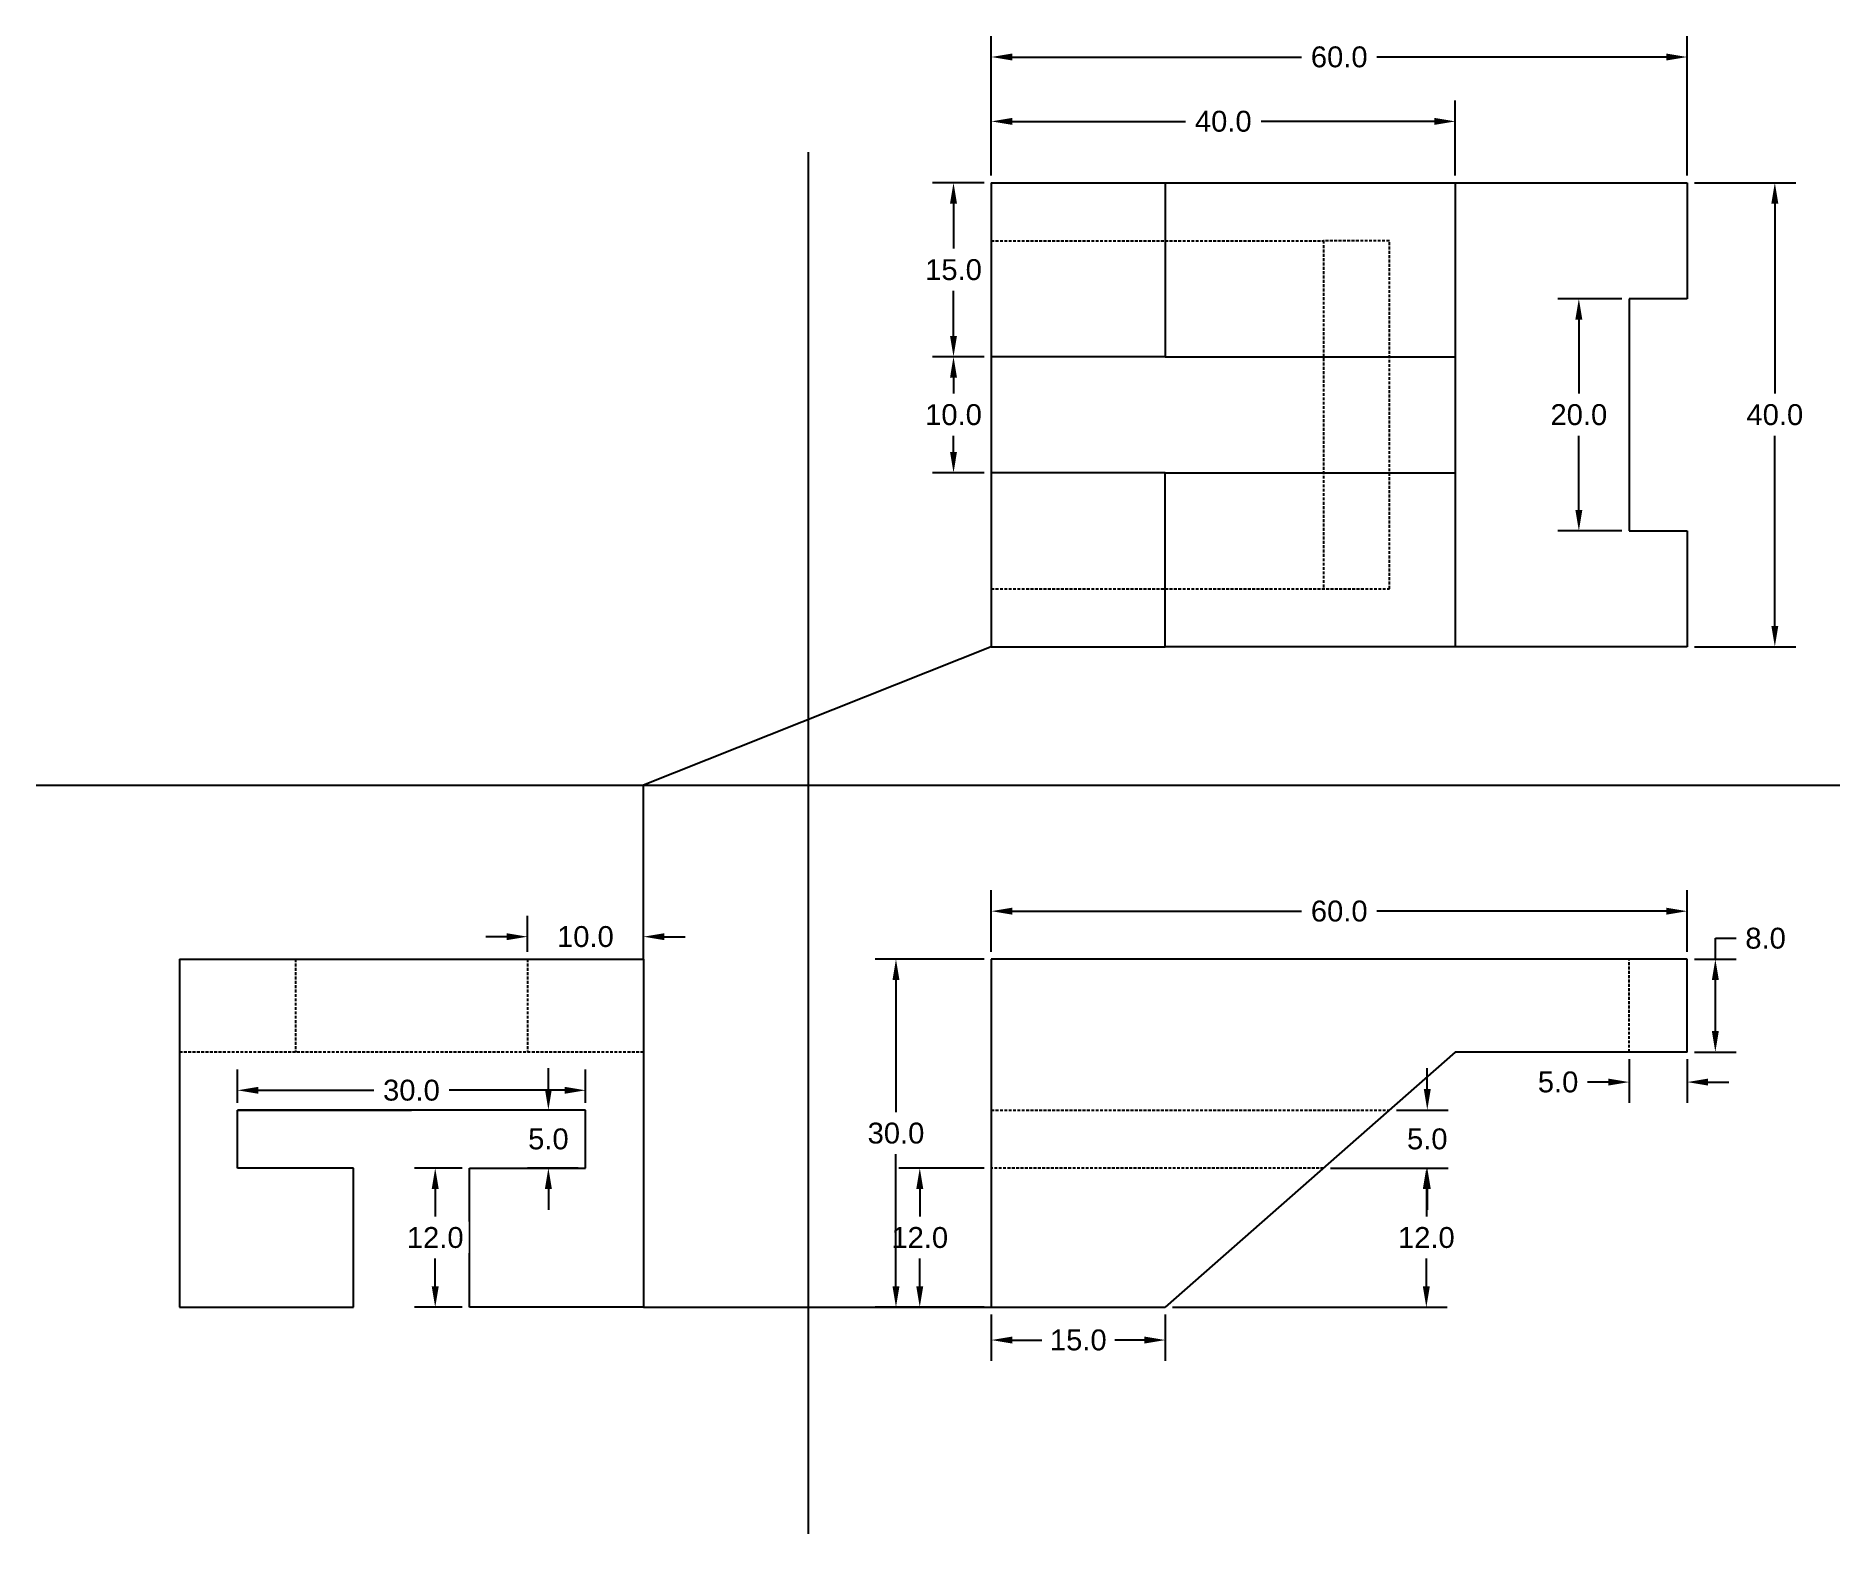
# Model space of a CAD drawing. Header units: inches. Extents: x 13 to 168, y -2 to 127.
import ezdxf

# ---------------------------------------------------------------- set-up
doc = ezdxf.new("R2010")
doc.units = ezdxf.units.IN
doc.header["$MEASUREMENT"] = 0
doc.linetypes.add('HIDDEN', pattern=[0.375, 0.25, -0.125])
for name, color, linetype in [('dymention', 1, 'Continuous'), ('hidden line', 2, 'HIDDEN'), ('separation', 5, 'Continuous')]:
    doc.layers.add(name, color=color, linetype=linetype)
doc.styles.get("Standard").update_dxf_attribs({"font": 'arial.ttf'})
doc.dimstyles.get("Standard").update_dxf_attribs({"dimscale": 10, "dimtxt": 0.18, "dimasz": 0.18, "dimexe": 0.18, "dimexo": 0.0625, "dimgap": 0.09, "dimtad": 0, "dimtih": 1, "dimtoh": 1, "dimdec": 1, "dimzin": 0, "dimdsep": 46, "dimtxsty": 'Standard', "dimcen": 0.09, "dimclrt": 4, "dimadec": 0, "dimazin": 0, "dimtfac": 1, "dimtdec": 1, "dimtofl": 0, "dimtmove": 0, "dimatfit": 3, "dimfxl": 1, "dimtfill": 1, "dimtfillclr": 256, "dimtolj": 1, "dimtzin": 0, "dimarcsym": 0})

# ---------------------------------------------------------------- blocks, each defined once
blk = doc.blocks.new('*D1')
at = {"layer": 'Defpoints', "color": 0, "transparency": 16777216}
for p in [(47, 29.7), (49.95, 29.7), (49.95, 17.7)]:
    blk.add_point(p, dxfattribs=at)
at = {"layer": 'dymention', "color": 0, "lineweight": -2, "transparency": 16777216}
for p, q in [((49.33, 29.7), (45.2, 29.7)), ((47, 27.9), (47, 25.52)), ((47, 19.5), (47, 21.89)), ((49.33, 17.7), (45.2, 17.7))]:
    blk.add_line(p, q, dxfattribs=at)
at = {"layer": 'dymention', "color": 0, "transparency": 16777216}
for points in [[(46.7, 27.9), (47.3, 27.9), (47, 29.7)], [(46.7, 19.5), (47.3, 19.5), (47, 17.7)]]:
    blk.add_solid(points, dxfattribs=at)
at = {"layer": 'dymention', "color": 4, "transparency": 16777216, "insert": (47, 23.7), "char_height": 1.8, "attachment_point": 5, "bg_fill": 3, "box_fill_scale": 1.25, "bg_fill_color": 256, "bg_fill_true_color": 13158600, "bg_fill_transparency": 0}
blk.add_mtext('\\A1;12.0', dxfattribs=at)
blk = doc.blocks.new('*D3')
at = {"layer": 'Defpoints', "color": 0, "transparency": 16777216}
for p in [(88.78, 29.7), (94.95, 29.7), (94.95, 17.7)]:
    blk.add_point(p, dxfattribs=at)
at = {"layer": 'dymention', "color": 0, "lineweight": -2, "transparency": 16777216}
for p, q in [((94.33, 29.7), (86.98, 29.7)), ((88.78, 27.9), (88.78, 25.52)), ((88.78, 19.5), (88.78, 21.89)), ((94.33, 17.7), (86.98, 17.7))]:
    blk.add_line(p, q, dxfattribs=at)
at = {"layer": 'dymention', "color": 0, "transparency": 16777216}
for points in [[(88.48, 27.9), (89.08, 27.9), (88.78, 29.7)], [(88.48, 19.5), (89.08, 19.5), (88.78, 17.7)]]:
    blk.add_solid(points, dxfattribs=at)
at = {"layer": 'dymention', "color": 4, "transparency": 16777216, "insert": (88.78, 23.7), "char_height": 1.8, "attachment_point": 5, "bg_fill": 3, "box_fill_scale": 1.25, "bg_fill_color": 256, "bg_fill_true_color": 13158600, "bg_fill_transparency": 0}
blk.add_mtext('\\A1;12.0', dxfattribs=at)
blk = doc.blocks.new('*D4')
at = {"layer": 'Defpoints', "color": 0, "transparency": 16777216}
for p in [(86.73, 47.7), (94.95, 47.7), (94.95, 17.7)]:
    blk.add_point(p, dxfattribs=at)
at = {"layer": 'dymention', "color": 0, "lineweight": -2, "transparency": 16777216}
for p, q in [((94.33, 47.7), (84.93, 47.7)), ((86.73, 45.9), (86.73, 34.52)), ((86.73, 19.5), (86.73, 30.89)), ((94.33, 17.7), (84.93, 17.7))]:
    blk.add_line(p, q, dxfattribs=at)
at = {"layer": 'dymention', "color": 0, "transparency": 16777216}
for points in [[(86.43, 45.9), (87.03, 45.9), (86.73, 47.7)], [(86.43, 19.5), (87.03, 19.5), (86.73, 17.7)]]:
    blk.add_solid(points, dxfattribs=at)
at = {"layer": 'dymention', "color": 4, "transparency": 16777216, "insert": (86.73, 32.7), "char_height": 1.8, "attachment_point": 5, "bg_fill": 3, "box_fill_scale": 1.25, "bg_fill_color": 256, "bg_fill_true_color": 13158600, "bg_fill_transparency": 0}
blk.add_mtext('\\A1;30.0', dxfattribs=at)
blk = doc.blocks.new('*D5')
at = {"layer": 'Defpoints', "color": 0, "transparency": 16777216}
for p in [(94.95, 51.84), (94.95, 47.7), (154.95, 47.7)]:
    blk.add_point(p, dxfattribs=at)
at = {"layer": 'dymention', "color": 0, "lineweight": -2, "transparency": 16777216}
for p, q in [((94.95, 48.33), (94.95, 53.64)), ((154.95, 48.33), (154.95, 53.64)), ((96.75, 51.84), (121.71, 51.84)), ((153.15, 51.84), (128.19, 51.84))]:
    blk.add_line(p, q, dxfattribs=at)
at = {"layer": 'dymention', "color": 0, "transparency": 16777216}
for points in [[(96.75, 52.14), (96.75, 51.54), (94.95, 51.84)], [(153.15, 52.14), (153.15, 51.54), (154.95, 51.84)]]:
    blk.add_solid(points, dxfattribs=at)
at = {"layer": 'dymention', "color": 4, "transparency": 16777216, "insert": (124.95, 51.84), "char_height": 1.8, "attachment_point": 5, "bg_fill": 3, "box_fill_scale": 1.25, "bg_fill_color": 256, "bg_fill_true_color": 13158600, "bg_fill_transparency": 0}
blk.add_mtext('\\A1;60.0', dxfattribs=at)
blk = doc.blocks.new('*D6')
at = {"layer": 'Defpoints', "color": 0, "transparency": 16777216}
for p in [(154.95, 47.7), (157.38, 47.7), (154.95, 39.7)]:
    blk.add_point(p, dxfattribs=at)
at = {"layer": 'dymention', "color": 0, "lineweight": -2, "transparency": 16777216}
for p, q in [((157.38, 47.7), (157.38, 49.5)), ((157.38, 49.5), (159.18, 49.5)), ((155.58, 47.7), (159.18, 47.7)), ((157.38, 41.5), (157.38, 45.9)), ((155.58, 39.7), (159.18, 39.7))]:
    blk.add_line(p, q, dxfattribs=at)
at = {"layer": 'dymention', "color": 0, "transparency": 16777216}
for points in [[(157.08, 45.9), (157.68, 45.9), (157.38, 47.7)], [(157.08, 41.5), (157.68, 41.5), (157.38, 39.7)]]:
    blk.add_solid(points, dxfattribs=at)
at = {"layer": 'dymention', "color": 4, "transparency": 16777216, "insert": (161.71, 49.5), "char_height": 1.8, "attachment_point": 5, "bg_fill": 3, "box_fill_scale": 1.25, "bg_fill_color": 256, "bg_fill_true_color": 13158600, "bg_fill_transparency": 0}
blk.add_mtext('\\A1;8.0', dxfattribs=at)
blk = doc.blocks.new('*D7')
at = {"layer": 'Defpoints', "color": 0, "transparency": 16777216}
for p in [(129.27, 34.7), (123.59, 29.7), (132.54, 29.7)]:
    blk.add_point(p, dxfattribs=at)
at = {"layer": 'dymention', "color": 0, "lineweight": -2, "transparency": 16777216}
for p, q in [((132.54, 36.5), (132.54, 38.3)), ((129.9, 34.7), (134.34, 34.7)), ((124.21, 29.7), (134.34, 29.7)), ((132.54, 27.9), (132.54, 26.1))]:
    blk.add_line(p, q, dxfattribs=at)
at = {"layer": 'dymention', "color": 0, "transparency": 16777216}
for points in [[(132.24, 36.5), (132.84, 36.5), (132.54, 34.7)], [(132.24, 27.9), (132.84, 27.9), (132.54, 29.7)]]:
    blk.add_solid(points, dxfattribs=at)
at = {"layer": 'dymention', "color": 4, "transparency": 16777216, "insert": (132.54, 32.2), "char_height": 1.8, "attachment_point": 5, "bg_fill": 3, "box_fill_scale": 1.25, "bg_fill_color": 256, "bg_fill_true_color": 13158600, "bg_fill_transparency": 0}
blk.add_mtext('\\A1;5.0', dxfattribs=at)
blk = doc.blocks.new('*D8')
at = {"layer": 'Defpoints', "color": 0, "transparency": 16777216}
for p in [(123.59, 29.7), (132.46, 29.7), (109.95, 17.7)]:
    blk.add_point(p, dxfattribs=at)
at = {"layer": 'dymention', "color": 0, "lineweight": -2, "transparency": 16777216}
for p, q in [((124.21, 29.7), (134.26, 29.7)), ((132.46, 27.9), (132.46, 25.52)), ((132.46, 19.5), (132.46, 21.89)), ((110.58, 17.7), (134.26, 17.7))]:
    blk.add_line(p, q, dxfattribs=at)
at = {"layer": 'dymention', "color": 0, "transparency": 16777216}
for points in [[(132.16, 27.9), (132.76, 27.9), (132.46, 29.7)], [(132.16, 19.5), (132.76, 19.5), (132.46, 17.7)]]:
    blk.add_solid(points, dxfattribs=at)
at = {"layer": 'dymention', "color": 4, "transparency": 16777216, "insert": (132.46, 23.7), "char_height": 1.8, "attachment_point": 5, "bg_fill": 3, "box_fill_scale": 1.25, "bg_fill_color": 256, "bg_fill_true_color": 13158600, "bg_fill_transparency": 0}
blk.add_mtext('\\A1;12.0', dxfattribs=at)
blk = doc.blocks.new('*D9')
at = {"layer": 'Defpoints', "color": 0, "transparency": 16777216}
for p in [(29.95, 36.4), (29.95, 34.7), (59.95, 34.7)]:
    blk.add_point(p, dxfattribs=at)
at = {"layer": 'dymention', "color": 0, "lineweight": -2, "transparency": 16777216}
for p, q in [((29.95, 35.33), (29.95, 38.2)), ((59.95, 35.33), (59.95, 38.2)), ((31.75, 36.4), (41.72, 36.4)), ((58.15, 36.4), (48.19, 36.4))]:
    blk.add_line(p, q, dxfattribs=at)
at = {"layer": 'dymention', "color": 0, "transparency": 16777216}
for points in [[(31.75, 36.7), (31.75, 36.1), (29.95, 36.4)], [(58.15, 36.7), (58.15, 36.1), (59.95, 36.4)]]:
    blk.add_solid(points, dxfattribs=at)
at = {"layer": 'dymention', "color": 4, "transparency": 16777216, "insert": (44.95, 36.4), "char_height": 1.8, "attachment_point": 5, "bg_fill": 3, "box_fill_scale": 1.25, "bg_fill_color": 256, "bg_fill_true_color": 13158600, "bg_fill_transparency": 0}
blk.add_mtext('\\A1;30.0', dxfattribs=at)
blk = doc.blocks.new('*D10')
at = {"layer": 'Defpoints', "color": 0, "transparency": 16777216}
for p in [(54.95, 49.64), (54.95, 47.7), (64.95, 47.7)]:
    blk.add_point(p, dxfattribs=at)
at = {"layer": 'dymention', "color": 0, "lineweight": -2, "transparency": 16777216}
for p, q in [((54.95, 48.33), (54.95, 51.44)), ((64.95, 48.33), (64.95, 51.44)), ((53.15, 49.64), (51.35, 49.64)), ((66.75, 49.64), (68.55, 49.64))]:
    blk.add_line(p, q, dxfattribs=at)
at = {"layer": 'dymention', "color": 0, "transparency": 16777216}
for points in [[(53.15, 49.94), (53.15, 49.34), (54.95, 49.64)], [(66.75, 49.94), (66.75, 49.34), (64.95, 49.64)]]:
    blk.add_solid(points, dxfattribs=at)
at = {"layer": 'dymention', "color": 4, "transparency": 16777216, "insert": (59.95, 49.64), "char_height": 1.8, "attachment_point": 5, "bg_fill": 3, "box_fill_scale": 1.25, "bg_fill_color": 256, "bg_fill_true_color": 13158600, "bg_fill_transparency": 0}
blk.add_mtext('\\A1;10.0', dxfattribs=at)
blk = doc.blocks.new('*D13')
at = {"layer": 'Defpoints', "color": 0, "transparency": 16777216}
for p in [(149.95, 39.7), (154.95, 39.7), (149.95, 37.11)]:
    blk.add_point(p, dxfattribs=at)
at = {"layer": 'dymention', "color": 0, "lineweight": -2, "transparency": 16777216}
for p, q in [((149.95, 39.08), (149.95, 35.31)), ((154.95, 39.08), (154.95, 35.31)), ((148.15, 37.11), (146.35, 37.11)), ((156.75, 37.11), (158.55, 37.11))]:
    blk.add_line(p, q, dxfattribs=at)
at = {"layer": 'dymention', "color": 0, "transparency": 16777216}
for points in [[(148.15, 37.41), (148.15, 36.81), (149.95, 37.11)], [(156.75, 37.41), (156.75, 36.81), (154.95, 37.11)]]:
    blk.add_solid(points, dxfattribs=at)
at = {"layer": 'dymention', "color": 4, "transparency": 16777216, "insert": (143.82, 37.11), "char_height": 1.8, "attachment_point": 5, "bg_fill": 3, "box_fill_scale": 1.25, "bg_fill_color": 256, "bg_fill_true_color": 13158600, "bg_fill_transparency": 0}
blk.add_mtext('\\A1;5.0', dxfattribs=at)
blk = doc.blocks.new('*D14')
at = {"layer": 'Defpoints', "color": 0, "transparency": 16777216}
for p in [(56.76, 34.7), (59.95, 34.7), (59.95, 29.7)]:
    blk.add_point(p, dxfattribs=at)
at = {"layer": 'dymention', "color": 0, "lineweight": -2, "transparency": 16777216}
for p, q in [((56.76, 36.5), (56.76, 38.3)), ((59.33, 34.7), (54.96, 34.7)), ((59.33, 29.7), (54.96, 29.7)), ((56.76, 27.9), (56.76, 26.1))]:
    blk.add_line(p, q, dxfattribs=at)
at = {"layer": 'dymention', "color": 0, "transparency": 16777216}
for points in [[(56.46, 36.5), (57.06, 36.5), (56.76, 34.7)], [(56.46, 27.9), (57.06, 27.9), (56.76, 29.7)]]:
    blk.add_solid(points, dxfattribs=at)
at = {"layer": 'dymention', "color": 4, "transparency": 16777216, "insert": (56.76, 32.2), "char_height": 1.8, "attachment_point": 5, "bg_fill": 3, "box_fill_scale": 1.25, "bg_fill_color": 256, "bg_fill_true_color": 13158600, "bg_fill_transparency": 0}
blk.add_mtext('\\A1;5.0', dxfattribs=at)
blk = doc.blocks.new('*D15')
at = {"layer": 'Defpoints', "color": 0, "transparency": 16777216}
for p in [(94.95, 17.7), (109.95, 17.7), (94.95, 14.87)]:
    blk.add_point(p, dxfattribs=at)
at = {"layer": 'dymention', "color": 0, "lineweight": -2, "transparency": 16777216}
for p, q in [((94.95, 17.08), (94.95, 13.07)), ((109.95, 17.08), (109.95, 13.07)), ((96.75, 14.87), (99.3, 14.87)), ((108.15, 14.87), (105.6, 14.87))]:
    blk.add_line(p, q, dxfattribs=at)
at = {"layer": 'dymention', "color": 0, "transparency": 16777216}
for points in [[(96.75, 15.17), (96.75, 14.57), (94.95, 14.87)], [(108.15, 15.17), (108.15, 14.57), (109.95, 14.87)]]:
    blk.add_solid(points, dxfattribs=at)
at = {"layer": 'dymention', "color": 4, "transparency": 16777216, "insert": (102.45, 14.87), "char_height": 1.8, "attachment_point": 5, "bg_fill": 3, "box_fill_scale": 1.25, "bg_fill_color": 256, "bg_fill_true_color": 13158600, "bg_fill_transparency": 0}
blk.add_mtext('\\A1;15.0', dxfattribs=at)
blk = doc.blocks.new('*D18')
at = {"layer": 'Defpoints', "color": 0, "transparency": 16777216}
for p in [(94.95, 114.63), (91.69, 99.63), (94.95, 99.63)]:
    blk.add_point(p, dxfattribs=at)
at = {"layer": 'dymention', "color": 0, "lineweight": -2, "transparency": 16777216}
for p, q in [((94.33, 114.63), (89.89, 114.63)), ((91.69, 112.83), (91.69, 108.95)), ((91.69, 101.43), (91.69, 105.31)), ((94.33, 99.63), (89.89, 99.63))]:
    blk.add_line(p, q, dxfattribs=at)
at = {"layer": 'dymention', "color": 0, "transparency": 16777216}
for points in [[(91.39, 112.83), (91.99, 112.83), (91.69, 114.63)], [(91.39, 101.43), (91.99, 101.43), (91.69, 99.63)]]:
    blk.add_solid(points, dxfattribs=at)
at = {"layer": 'dymention', "color": 4, "transparency": 16777216, "insert": (91.69, 107.13), "char_height": 1.8, "attachment_point": 5, "bg_fill": 3, "box_fill_scale": 1.25, "bg_fill_color": 256, "bg_fill_true_color": 13158600, "bg_fill_transparency": 0}
blk.add_mtext('\\A1;15.0', dxfattribs=at)
blk = doc.blocks.new('*D19')
at = {"layer": 'Defpoints', "color": 0, "transparency": 16777216}
for p in [(94.95, 99.63), (91.69, 89.63), (94.95, 89.63)]:
    blk.add_point(p, dxfattribs=at)
at = {"layer": 'dymention', "color": 0, "lineweight": -2, "transparency": 16777216}
for p, q in [((94.33, 99.63), (89.89, 99.63)), ((91.69, 97.83), (91.69, 96.45)), ((91.69, 91.43), (91.69, 92.81)), ((94.33, 89.63), (89.89, 89.63))]:
    blk.add_line(p, q, dxfattribs=at)
at = {"layer": 'dymention', "color": 0, "transparency": 16777216}
for points in [[(91.39, 97.83), (91.99, 97.83), (91.69, 99.63)], [(91.39, 91.43), (91.99, 91.43), (91.69, 89.63)]]:
    blk.add_solid(points, dxfattribs=at)
at = {"layer": 'dymention', "color": 4, "transparency": 16777216, "insert": (91.69, 94.63), "char_height": 1.8, "attachment_point": 5, "bg_fill": 3, "box_fill_scale": 1.25, "bg_fill_color": 256, "bg_fill_true_color": 13158600, "bg_fill_transparency": 0}
blk.add_mtext('\\A1;10.0', dxfattribs=at)
blk = doc.blocks.new('*D21')
at = {"layer": 'Defpoints', "color": 0, "transparency": 16777216}
for p in [(134.95, 119.92), (94.95, 114.63), (134.95, 114.63)]:
    blk.add_point(p, dxfattribs=at)
at = {"layer": 'dymention', "color": 0, "lineweight": -2, "transparency": 16777216}
for p, q in [((94.95, 115.26), (94.95, 121.72)), ((134.95, 115.26), (134.95, 121.72)), ((96.75, 119.92), (111.68, 119.92)), ((133.15, 119.92), (118.22, 119.92))]:
    blk.add_line(p, q, dxfattribs=at)
at = {"layer": 'dymention', "color": 0, "transparency": 16777216}
for points in [[(96.75, 120.22), (96.75, 119.62), (94.95, 119.92)], [(133.15, 120.22), (133.15, 119.62), (134.95, 119.92)]]:
    blk.add_solid(points, dxfattribs=at)
at = {"layer": 'dymention', "color": 4, "transparency": 16777216, "insert": (114.95, 119.92), "char_height": 1.8, "attachment_point": 5, "bg_fill": 3, "box_fill_scale": 1.25, "bg_fill_color": 256, "bg_fill_true_color": 13158600, "bg_fill_transparency": 0}
blk.add_mtext('\\A1;40.0', dxfattribs=at)
blk = doc.blocks.new('*D22')
at = {"layer": 'Defpoints', "color": 0, "transparency": 16777216}
for p in [(154.95, 125.47), (94.95, 114.63), (154.95, 114.63)]:
    blk.add_point(p, dxfattribs=at)
at = {"layer": 'dymention', "color": 0, "lineweight": -2, "transparency": 16777216}
for p, q in [((94.95, 115.26), (94.95, 127.27)), ((154.95, 115.26), (154.95, 127.27)), ((96.75, 125.47), (121.71, 125.47)), ((153.15, 125.47), (128.19, 125.47))]:
    blk.add_line(p, q, dxfattribs=at)
at = {"layer": 'dymention', "color": 0, "transparency": 16777216}
for points in [[(96.75, 125.77), (96.75, 125.17), (94.95, 125.47)], [(153.15, 125.77), (153.15, 125.17), (154.95, 125.47)]]:
    blk.add_solid(points, dxfattribs=at)
at = {"layer": 'dymention', "color": 4, "transparency": 16777216, "insert": (124.95, 125.47), "char_height": 1.8, "attachment_point": 5, "bg_fill": 3, "box_fill_scale": 1.25, "bg_fill_color": 256, "bg_fill_true_color": 13158600, "bg_fill_transparency": 0}
blk.add_mtext('\\A1;60.0', dxfattribs=at)
blk = doc.blocks.new('*D23')
at = {"layer": 'Defpoints', "color": 0, "transparency": 16777216}
for p in [(154.95, 114.63), (154.95, 74.63), (162.51, 74.63)]:
    blk.add_point(p, dxfattribs=at)
at = {"layer": 'dymention', "color": 0, "lineweight": -2, "transparency": 16777216}
for p, q in [((155.58, 114.63), (164.31, 114.63)), ((162.51, 112.83), (162.51, 96.45)), ((162.51, 76.43), (162.51, 92.81)), ((155.58, 74.63), (164.31, 74.63))]:
    blk.add_line(p, q, dxfattribs=at)
at = {"layer": 'dymention', "color": 0, "transparency": 16777216}
for points in [[(162.21, 112.83), (162.81, 112.83), (162.51, 114.63)], [(162.21, 76.43), (162.81, 76.43), (162.51, 74.63)]]:
    blk.add_solid(points, dxfattribs=at)
at = {"layer": 'dymention', "color": 4, "transparency": 16777216, "insert": (162.51, 94.63), "char_height": 1.8, "attachment_point": 5, "bg_fill": 3, "box_fill_scale": 1.25, "bg_fill_color": 256, "bg_fill_true_color": 13158600, "bg_fill_transparency": 0}
blk.add_mtext('\\A1;40.0', dxfattribs=at)
blk = doc.blocks.new('*D24')
at = {"layer": 'Defpoints', "color": 0, "transparency": 16777216}
for p in [(149.95, 104.63), (145.61, 84.63), (149.95, 84.63)]:
    blk.add_point(p, dxfattribs=at)
at = {"layer": 'dymention', "color": 0, "lineweight": -2, "transparency": 16777216}
for p, q in [((149.33, 104.63), (143.81, 104.63)), ((145.61, 102.83), (145.61, 96.45)), ((145.61, 86.43), (145.61, 92.81)), ((149.33, 84.63), (143.81, 84.63))]:
    blk.add_line(p, q, dxfattribs=at)
at = {"layer": 'dymention', "color": 0, "transparency": 16777216}
for points in [[(145.31, 102.83), (145.91, 102.83), (145.61, 104.63)], [(145.31, 86.43), (145.91, 86.43), (145.61, 84.63)]]:
    blk.add_solid(points, dxfattribs=at)
at = {"layer": 'dymention', "color": 4, "transparency": 16777216, "insert": (145.61, 94.63), "char_height": 1.8, "attachment_point": 5, "bg_fill": 3, "box_fill_scale": 1.25, "bg_fill_color": 256, "bg_fill_true_color": 13158600, "bg_fill_transparency": 0}
blk.add_mtext('\\A1;20.0', dxfattribs=at)

msp = doc.modelspace()

# ---------------------------------------------------------------- linework, layer by layer
for p, q in [((94.95, 114.63), (94.95, 99.63)), ((94.95, 114.63), (109.95, 114.63)), ((109.95, 114.63), (109.95, 99.63)), ((109.95, 114.63), (154.95, 114.63)), ((134.95, 114.63), (134.95, 74.63)), ((154.95, 114.63), (154.95, 104.63)), ((154.95, 104.63), (149.95, 104.63)), ((149.95, 104.63), (149.95, 84.63)), ((109.95, 99.63), (94.95, 99.63)), ((94.95, 99.63), (94.95, 89.63)), ((109.95, 99.63), (134.95, 99.63)), ((109.95, 89.63), (94.95, 89.63)), ((94.95, 89.63), (94.95, 74.63)), ((109.95, 74.63), (109.95, 89.63)), ((109.95, 89.63), (134.95, 89.63)), ((149.95, 84.63), (154.95, 84.63)), ((154.95, 84.63), (154.95, 74.63)), ((94.95, 74.63), (109.95, 74.63)), ((154.95, 74.63), (109.95, 74.63)), ((24.95, 47.7), (24.95, 39.7)), ((24.95, 47.7), (34.95, 47.7)), ((34.95, 47.7), (54.95, 47.7)), ((54.95, 47.7), (64.95, 47.7)), ((64.95, 47.7), (64.95, 39.7)), ((24.95, 39.7), (24.95, 17.7)), ((64.95, 39.7), (64.95, 17.7)), ((154.95, 39.7), (134.95, 39.7)), ((49.95, 34.7), (29.95, 34.7)), ((29.95, 29.7), (29.95, 34.7)), ((29.95, 34.7), (44.95, 34.7)), ((59.95, 34.7), (44.95, 34.7)), ((59.95, 34.7), (49.95, 34.7)), ((59.95, 29.7), (59.95, 34.7)), ((39.95, 29.7), (29.95, 29.7)), ((39.95, 17.7), (39.95, 29.7)), ((49.95, 17.7), (49.95, 29.7)), ((49.95, 29.7), (59.95, 29.7)), ((24.95, 17.7), (39.95, 17.7)), ((64.95, 17.7), (49.95, 17.7))]:
    msp.add_line(p, q)
at = {"layer": 'Defpoints'}
for p, q in [((154.95, 47.7), (94.95, 47.7)), ((94.95, 47.7), (94.95, 17.7)), ((154.95, 39.7), (154.95, 47.7)), ((134.95, 39.7), (109.95, 17.7)), ((94.95, 17.7), (109.95, 17.7))]:
    msp.add_line(p, q, dxfattribs=at)
at = {"layer": 'hidden line'}
for p, q in [((94.95, 109.63), (123.59, 109.63)), ((123.59, 109.63), (123.59, 79.63)), ((129.27, 109.63), (123.59, 109.63)), ((129.27, 79.63), (129.27, 109.63)), ((94.95, 79.63), (123.59, 79.63)), ((94.95, 79.63), (129.27, 79.63)), ((34.95, 47.7), (34.95, 39.7)), ((54.95, 47.7), (54.95, 39.7)), ((149.95, 39.7), (149.95, 47.7)), ((64.95, 39.7), (24.95, 39.7)), ((94.95, 34.7), (129.27, 34.7)), ((123.59, 29.7), (94.95, 29.7))]:
    msp.add_line(p, q, dxfattribs=at)
at = {"layer": 'separation'}
for p, q in [((79.16, 117.28), (79.16, -1.84)), ((94.95, 74.63), (64.95, 62.71)), ((12.58, 62.71), (168.12, 62.71)), ((64.95, 17.7), (94.95, 17.7))]:
    msp.add_line(p, q, dxfattribs=at)

# ---------------------------------------------------------------- next in the draw order: dimensions: what is measured, and where the dimension line sits
at = {"layer": 'dymention'}
for base, p1, p2, angle, picture, middle in [((91.69, 99.63), (94.95, 114.63), (94.95, 99.63), 270, '*D18', (91.69, 107.13)), ((145.61, 84.63), (149.95, 104.63), (149.95, 84.63), 90, '*D24', (145.61, 94.63)), ((54.95, 49.64), (64.95, 47.7), (54.95, 47.7), 180, '*D10', (59.95, 49.64)), ((29.95, 36.4), (59.95, 34.7), (29.95, 34.7), 180, '*D9', (44.95, 36.4)), ((132.54, 29.7), (129.27, 34.7), (123.59, 29.7), 270, '*D7', (132.54, 32.2)), ((47, 29.7), (49.95, 17.7), (49.95, 29.7), 270, '*D1', (47, 23.7)), ((88.78, 29.7), (94.95, 17.7), (94.95, 29.7), 270, '*D3', (88.78, 23.7))]:
    dim = msp.add_linear_dim(base=base, p1=p1, p2=p2, angle=angle, dimstyle='Standard', dxfattribs=at)
    dim.commit()
    dim.dimension.update_dxf_attribs({"geometry": picture, "text_midpoint": middle})

# ---------------------------------------------------------------- next in the draw order: linework, layer by layer
at = {"layer": 'separation'}
msp.add_line((64.95, 47.7), (64.95, 62.71), dxfattribs=at)

# ---------------------------------------------------------------- next in the draw order: dimensions: what is measured, and where the dimension line sits
at = {"layer": 'dymention'}
dim = msp.add_linear_dim(base=(134.95, 119.92), p1=(94.95, 114.63), p2=(134.95, 114.63), dimstyle='Standard', dxfattribs=at)
dim.commit()
dim.dimension.update_dxf_attribs({"geometry": '*D21', "text_midpoint": (114.95, 119.92)})
for base, p1, p2, picture, middle in [((91.69, 89.63), (94.95, 99.63), (94.95, 89.63), '*D19', (91.69, 94.63)), ((86.73, 47.7), (94.95, 17.7), (94.95, 47.7), '*D4', (86.73, 32.7)), ((56.76, 34.7), (59.95, 29.7), (59.95, 34.7), '*D14', (56.76, 32.2)), ((132.46, 29.7), (109.95, 17.7), (123.59, 29.7), '*D8', (132.46, 23.7))]:
    dim = msp.add_linear_dim(base=base, p1=p1, p2=p2, angle=270, dimstyle='Standard', dxfattribs=at)
    dim.commit()
    dim.dimension.update_dxf_attribs({"geometry": picture, "text_midpoint": middle})

# ---------------------------------------------------------------- next in the draw order: dimensions: what is measured, and where the dimension line sits
dim = msp.add_linear_dim(base=(154.95, 125.47), p1=(94.95, 114.63), p2=(154.95, 114.63), dimstyle='Standard', dxfattribs=at)
dim.commit()
dim.dimension.update_dxf_attribs({"geometry": '*D22', "text_midpoint": (124.95, 125.47)})
for base, p1, p2, picture, middle in [((94.95, 51.84), (154.95, 47.7), (94.95, 47.7), '*D5', (124.95, 51.84)), ((94.95, 14.87), (109.95, 17.7), (94.95, 17.7), '*D15', (102.45, 14.87))]:
    dim = msp.add_linear_dim(base=base, p1=p1, p2=p2, angle=180, dimstyle='Standard', dxfattribs=at)
    dim.commit()
    dim.dimension.update_dxf_attribs({"geometry": picture, "text_midpoint": middle})

# ---------------------------------------------------------------- next in the draw order: dimensions: what is measured, and where the dimension line sits
for base, p1, p2, angle, picture, middle in [((162.51, 74.63), (154.95, 114.63), (154.95, 74.63), 90, '*D23', (162.51, 94.63)), ((157.38, 47.7), (154.95, 39.7), (154.95, 47.7), 270, '*D6', (161.71, 49.5))]:
    dim = msp.add_linear_dim(base=base, p1=p1, p2=p2, angle=angle, dimstyle='Standard', dxfattribs=at)
    dim.commit()
    dim.dimension.update_dxf_attribs({"geometry": picture, "text_midpoint": middle})

# ---------------------------------------------------------------- next in the draw order: dimensions: what is measured, and where the dimension line sits
dim = msp.add_linear_dim(base=(149.95, 37.11), p1=(154.95, 39.7), p2=(149.95, 39.7), angle=180, dimstyle='Standard', dxfattribs=at)
dim.commit()
dim.dimension.update_dxf_attribs({"geometry": '*D13', "text_midpoint": (143.82, 37.11)})

doc.saveas('drawing.dxf')
